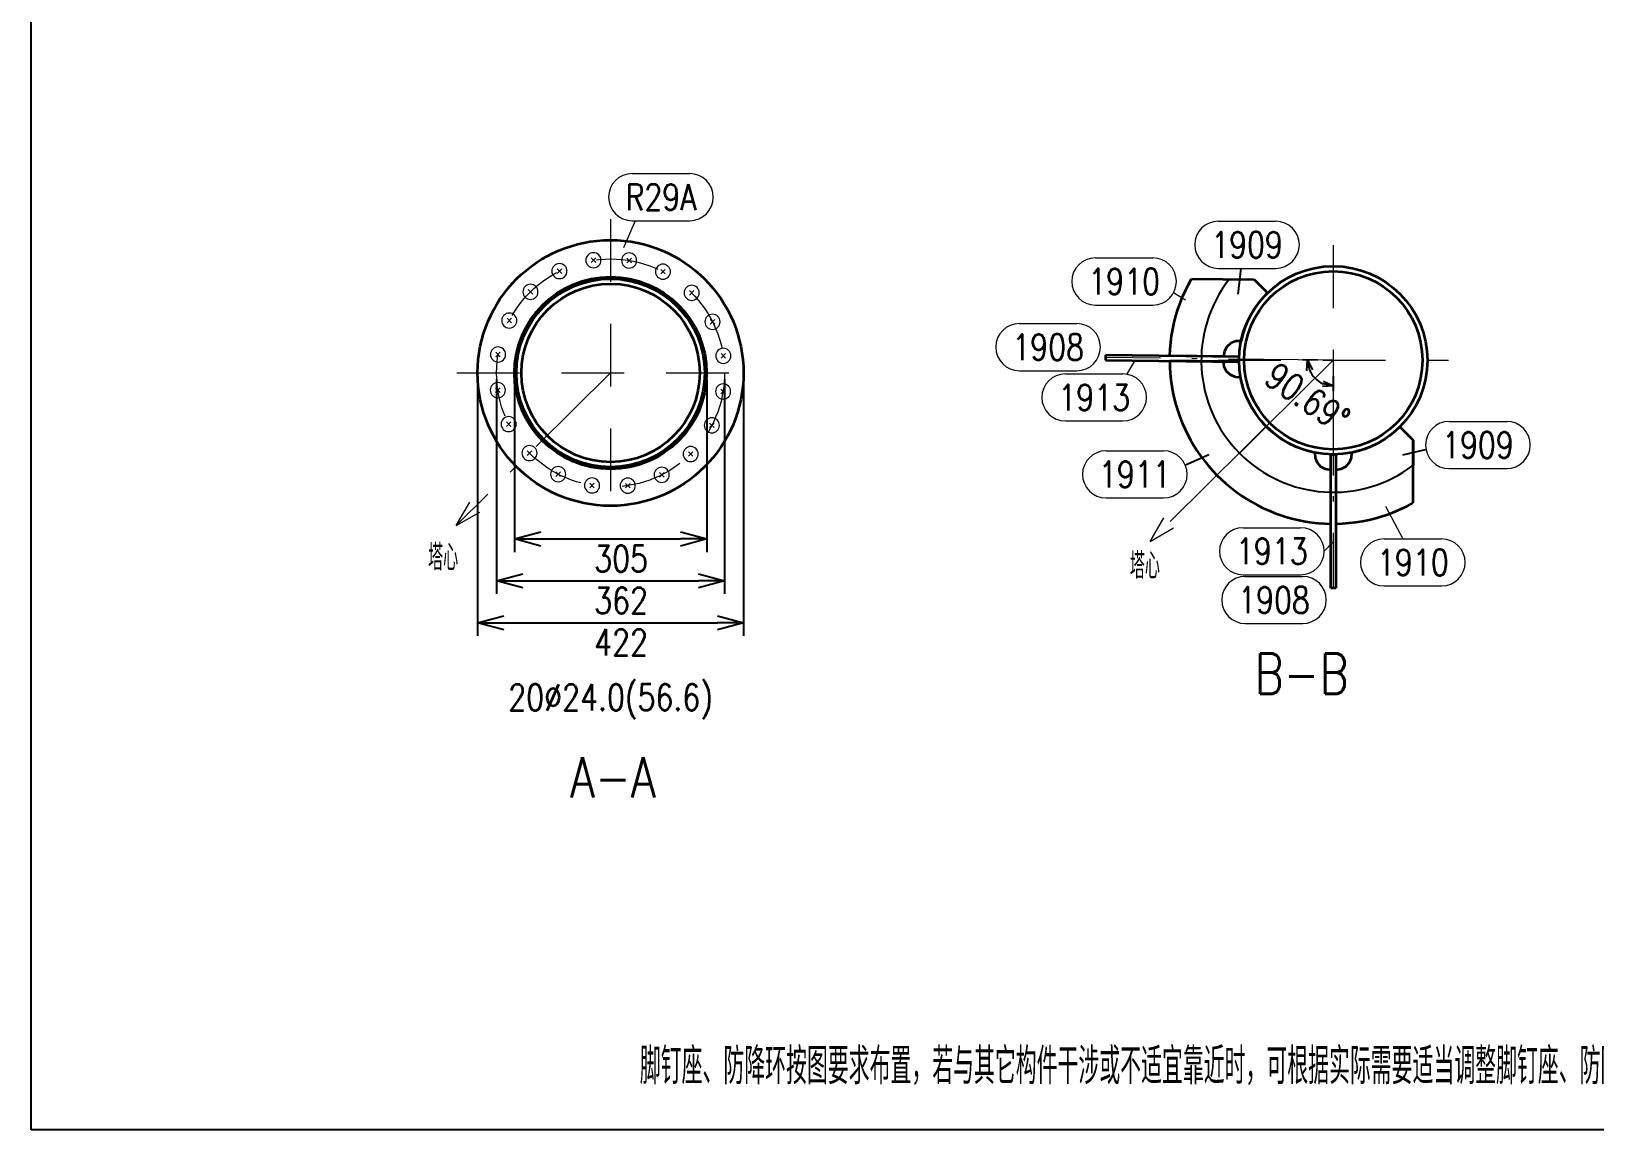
# Model space of a CAD drawing. Extents: x 154981 to 165753, y -86801 to -82885.
# Drawn here: x 156390.1 to 156539.5, y -84356.7 to -84251.7 of the extents above; entities that cross this region are included whole.
import ezdxf
from ezdxf.enums import TextEntityAlignment as Align

# ---------------------------------------------------------------- set-up
doc = ezdxf.new("R2010")
doc.units = 0
doc.header["$MEASUREMENT"] = 0
doc.linetypes.add('长一点画线', pattern=[16.5, 10, -3, 0.5, -3])
doc.linetypes.add('长虚线', pattern=[10, 6, -4])
doc.layers.get('0').update_dxf_attribs({"linetype": 'CONTINUOUS', "lineweight": 25})
doc.layers.get('Defpoints').update_dxf_attribs({"linetype": 'CONTINUOUS'})
doc.layers.add('4', color=7, linetype='CONTINUOUS', lineweight=25)
doc.layers.add('5', color=7, linetype='CONTINUOUS', lineweight=25)
doc.styles.add('DimFont', font='simplex.shx', dxfattribs={"width": 0.8, "bigfont": 'gbhzfs.shx'})
doc.styles.get("Standard").update_dxf_attribs({"font": 'simplex.shx', "width": 0.7, "height": 3, "bigfont": 'gbhzfs.shx'})
doc.dimstyles.new('DHDxfDimStyleOpen30', dxfattribs={"dimtxt": 2.5, "dimasz": 2.5, "dimexe": 1.25, "dimexo": 0.625, "dimtad": 2, "dimtxsty": 'DimFont', "dimblk": 'OPEN30', "dimblk1": 'OPEN30', "dimblk2": 'OPEN30', "dimcen": 2.5, "dimadec": 0, "dimazin": 0, "dimtfac": 1, "dimtmove": 0, "dimatfit": 3, "dimfxl": 0, "dimarcsym": 0})

# ---------------------------------------------------------------- blocks, each defined once
blk = doc.blocks.new('板孔默认')
at = {"layer": '5', "color": 7, "linetype": 'Continuous', "lineweight": 13}
for p, q in [((-0.3, -0.3), (0.3, 0.3)), ((0.3, -0.3), (-0.3, 0.3))]:
    blk.add_line(p, q, dxfattribs=at)
blk.add_circle((0, 0), 1, dxfattribs=at)
blk = doc.blocks.new('_OPEN30')
at = {"color": 0, "linetype": 'ByBlock', "lineweight": -2}
for p, q in [((-1, 0.268), (0, 0)), ((0, 0), (-1, -0.268)), ((0, 0), (-1, 0))]:
    blk.add_line(p, q, dxfattribs=at)
blk = doc.blocks.new('*D866')
at = {"layer": '5', "color": 134, "linetype": 'Continuous', "lineweight": -2}
for p, q in [((156432.76, -84284.95), (156432.76, -84309.45)), ((156458.17, -84284.95), (156458.17, -84309.45)), ((156435.26, -84308.2), (156455.67, -84308.2))]:
    blk.add_line(p, q, dxfattribs=at)
at = {"layer": 'Defpoints', "color": 0, "linetype": 'Continuous'}
for p in [(156432.76, -84284.33), (156458.17, -84284.33), (156458.17, -84308.2)]:
    blk.add_point(p, dxfattribs=at)
at = {"layer": '5', "color": 134, "linetype": 'Continuous', "lineweight": -2, "xscale": 2.5, "yscale": 2.5, "zscale": 2.5, "rotation": 180}
blk.add_blockref('_OPEN30', (156432.76, -84308.2), dxfattribs=at)
at = {"layer": '5', "color": 134, "linetype": 'Continuous', "lineweight": -2, "xscale": 2.5, "yscale": 2.5, "zscale": 2.5}
blk.add_blockref('_OPEN30', (156458.17, -84308.2), dxfattribs=at)
at = {"layer": '5', "color": 134, "linetype": 'Continuous', "lineweight": 18, "insert": (156446.47, -84310.08), "char_height": 2.5, "attachment_point": 5, "line_spacing_factor": 0.6, "style": 'DimFont'}
blk.add_mtext('422', dxfattribs=at)
blk = doc.blocks.new('*D865')
at = {"layer": '5', "color": 134, "linetype": 'Continuous', "lineweight": -2}
for p, q in [((156436.29, -84284.95), (156436.29, -84301.45)), ((156454.65, -84284.95), (156454.65, -84301.45)), ((156438.79, -84300.2), (156452.15, -84300.2))]:
    blk.add_line(p, q, dxfattribs=at)
at = {"layer": 'Defpoints', "color": 0, "linetype": 'Continuous'}
for p in [(156436.29, -84284.33), (156454.65, -84284.33), (156454.65, -84300.2)]:
    blk.add_point(p, dxfattribs=at)
at = {"layer": '5', "color": 134, "linetype": 'Continuous', "lineweight": -2, "xscale": 2.5, "yscale": 2.5, "zscale": 2.5, "rotation": 180}
blk.add_blockref('_OPEN30', (156436.29, -84300.2), dxfattribs=at)
at = {"layer": '5', "color": 134, "linetype": 'Continuous', "lineweight": -2, "xscale": 2.5, "yscale": 2.5, "zscale": 2.5}
blk.add_blockref('_OPEN30', (156454.65, -84300.2), dxfattribs=at)
at = {"layer": '5', "color": 134, "linetype": 'Continuous', "lineweight": 18, "insert": (156446.47, -84302.08), "char_height": 2.5, "attachment_point": 5, "line_spacing_factor": 0.6, "style": 'DimFont'}
blk.add_mtext('305', dxfattribs=at)
blk = doc.blocks.new('*D864')
at = {"layer": '5', "color": 134, "linetype": 'Continuous', "lineweight": -2}
for p, q in [((156434.57, -84284.95), (156434.57, -84305.45)), ((156456.36, -84284.95), (156456.36, -84305.45)), ((156437.07, -84304.2), (156453.86, -84304.2))]:
    blk.add_line(p, q, dxfattribs=at)
at = {"layer": 'Defpoints', "color": 0, "linetype": 'Continuous'}
for p in [(156434.57, -84284.33), (156456.36, -84284.33), (156456.36, -84304.2)]:
    blk.add_point(p, dxfattribs=at)
at = {"layer": '5', "color": 134, "linetype": 'Continuous', "lineweight": -2, "xscale": 2.5, "yscale": 2.5, "zscale": 2.5, "rotation": 180}
blk.add_blockref('_OPEN30', (156434.57, -84304.2), dxfattribs=at)
at = {"layer": '5', "color": 134, "linetype": 'Continuous', "lineweight": -2, "xscale": 2.5, "yscale": 2.5, "zscale": 2.5}
blk.add_blockref('_OPEN30', (156456.36, -84304.2), dxfattribs=at)
at = {"layer": '5', "color": 134, "linetype": 'Continuous', "lineweight": 18, "insert": (156446.47, -84306.08), "char_height": 2.5, "attachment_point": 5, "line_spacing_factor": 0.6, "style": 'DimFont'}
blk.add_mtext('362', dxfattribs=at)
blk = doc.blocks.new('*D867')
at = {"layer": '5', "color": 3, "linetype": 'Continuous', "lineweight": -2}
for p, q in [((156513.02, -84283.1), (156511.57, -84283.09)), ((156514.52, -84284.62), (156514.52, -84286.07))]:
    blk.add_line(p, q, dxfattribs=at)
blk.add_arc((156514.52, -84283.12), 2.45, 202.8486, 246.4664, dxfattribs=at)
at = {"layer": 'Defpoints', "color": 0, "linetype": 'Continuous'}
for p in [(156513.52, -84283.11), (156514.52, -84283.12), (156512.39, -84284.33), (156514.52, -84284.12)]:
    blk.add_point(p, dxfattribs=at)
at = {"layer": '5', "color": 3, "linetype": 'Continuous', "lineweight": -2}
for p, rotation in [((156512.07, -84283.09), 101.0817815036051), ((156514.52, -84285.57), 348.2332116329297)]:
    blk.add_blockref('_OPEN30', p, dxfattribs=dict(at, rotation=rotation))
at = {"layer": '5', "color": 6, "linetype": 'Continuous', "lineweight": 18, "insert": (156512.06, -84286.68), "char_height": 2.5, "attachment_point": 5, "rotation": 325.3465, "style": 'DimFont'}
blk.add_mtext('90.69%%d', dxfattribs=at)
blk = doc.blocks.new('CTDHK')
at = {"color": 0, "linetype": 'Continuous'}
for p, q in [((0, 0), (0, 210)), ((297, 0), (0, 0))]:
    blk.add_line(p, q, dxfattribs=at)

msp = doc.modelspace()

# ---------------------------------------------------------------- linework, layer by layer
at = {"color": 3, "linetype": 'Continuous'}
for p, q in [((156505.44367, -84276.81176), (156505.71416, -84274.32995)), ((156505.54796, -84291.9863), (156508.11728, -84289.44752)), ((156500.33501, -84293.14392), (156502.63693, -84292.13269)), ((156521.17971, -84292.1651), (156523.32974, -84291.64525))]:
    msp.add_line(p, q, dxfattribs=at)
msp.add_arc((156514.51917, -84283.12171), 12.61204, 142.0249294, 307.2900638, dxfattribs=at)
at = {"layer": '4', "color": 1, "linetype": 'Continuous', "lineweight": 18}
msp.add_lwpolyline([(156390.11666, -84146.66733), (156390.11666, -84356.66733), (156687.11666, -84356.66733), (156687.11666, -84146.66733)], close=True, dxfattribs=at)
at = {"layer": '5', "color": 3, "linetype": 'Continuous', "lineweight": 18}
for p, q in [((156447.52925, -84265.27278), (156453.02925, -84265.27278)), ((156446.72566, -84272.3419), (156447.84404, -84269.76281)), ((156447.52925, -84269.77278), (156453.02925, -84269.77278)), ((156503.52789, -84269.83004), (156509.02789, -84269.83004)), ((156491.78704, -84273.33632), (156497.28704, -84273.33632)), ((156503.52789, -84274.33004), (156509.02789, -84274.33004)), ((156491.78704, -84277.83632), (156497.28704, -84277.83632)), ((156500.40778, -84277.35874), (156499.24785, -84276.66426)), ((156484.52537, -84279.61227), (156490.02537, -84279.61227)), ((156495.57809, -84283.08326), (156494.76194, -84284.48945)), ((156484.52537, -84284.11227), (156490.02537, -84284.11227)), ((156488.9223, -84284.42065), (156494.4223, -84284.42065)), ((156488.9223, -84288.92065), (156494.4223, -84288.92065)), ((156525.59032, -84288.96691), (156531.09032, -84288.96691)), ((156492.80788, -84291.77387), (156498.30788, -84291.77387)), ((156525.59032, -84293.46691), (156531.09032, -84293.46691)), ((156492.80788, -84296.27387), (156498.30788, -84296.27387)), ((156519.51318, -84297.07439), (156521.14976, -84300.18938)), ((156505.89706, -84299.12058), (156511.39706, -84299.12058)), ((156519.37184, -84300.18938), (156524.87184, -84300.18938)), ((156514.48572, -84300.50761), (156513.64706, -84301.37058)), ((156505.89706, -84303.62058), (156511.39706, -84303.62058)), ((156506.10543, -84303.77714), (156511.60543, -84303.77714)), ((156519.37184, -84304.68938), (156524.87184, -84304.68938)), ((156506.10543, -84308.27714), (156511.60543, -84308.27714))]:
    msp.add_line(p, q, dxfattribs=at)
at = {"layer": '5', "color": 240, "linetype": '长虚线', "lineweight": 18}
for p, q in [((156445.46687, -84269.62676), (156445.46687, -84299.03145)), ((156514.51917, -84272.12171), (156514.51917, -84294.12171)), ((156503.51917, -84283.12171), (156525.51917, -84283.12171)), ((156430.76453, -84284.32911), (156460.16921, -84284.32911))]:
    msp.add_line(p, q, dxfattribs=at)
at = {"layer": '5', "color": 7, "linetype": 'Continuous', "lineweight": 35}
for p, q in [((156500.38788, -84276.46169), (156500.67495, -84275.88385)), ((156500.67495, -84275.88385), (156500.98563, -84275.31835)), ((156500.98563, -84275.31835), (156506.97006, -84275.3899)), ((156504.57737, -84275.36129), (156506.97006, -84275.3899)), ((156506.97006, -84275.3899), (156508.23175, -84276.68212)), ((156506.97006, -84275.3899), (156508.23175, -84276.68212)), ((156499.67307, -84278.25937), (156499.88651, -84277.65047)), ((156499.88651, -84277.65047), (156500.12492, -84277.0509)), ((156500.12492, -84277.0509), (156500.38788, -84276.46169)), ((156507.35196, -84277.67827), (156506.96961, -84278.22232)), ((156507.77344, -84277.16393), (156507.35196, -84277.67827)), ((156508.23175, -84276.68212), (156507.77344, -84277.16393)), ((156499.32248, -84279.50099), (156499.48495, -84278.87656)), ((156499.48495, -84278.87656), (156499.67307, -84278.25937)), ((156506.62847, -84278.79311), (156506.3304, -84279.38754)), ((156506.96961, -84278.22232), (156506.62847, -84278.79311)), ((156498.99148, -84281.40705), (156499.07553, -84280.76732)), ((156499.07553, -84280.76732), (156499.18593, -84280.13161)), ((156499.18593, -84280.13161), (156499.32248, -84279.50099)), ((156505.86976, -84280.63419), (156505.70971, -84281.27961)), ((156506.07704, -84280.00235), (156505.86976, -84280.63419)), ((156506.3304, -84279.38754), (156506.07704, -84280.00235)), ((156498.90295, -84282.69418), (156498.93392, -84282.0497)), ((156498.93392, -84282.0497), (156498.99148, -84281.40705)), ((156504.11122, -84282.25983), (156504.02101, -84282.75537)), ((156504.35989, -84281.82181), (156504.11122, -84282.25983)), ((156504.73916, -84281.49037), (156504.35989, -84281.82181)), ((156505.20655, -84281.30262), (156504.73916, -84281.49037)), ((156505.70971, -84281.27961), (156505.20655, -84281.30262)), ((156492.75372, -84282.62066), (156492.74796, -84283.10223)), ((156492.74796, -84283.10223), (156505.51694, -84283.2549)), ((156505.52269, -84282.77333), (156492.75372, -84282.62066)), ((156498.89719, -84283.17575), (156498.91104, -84283.78166)), ((156504.01525, -84283.23694), (156498.89719, -84283.17575)), ((156504.02101, -84282.75537), (156498.90295, -84282.69418)), ((156498.91104, -84283.78166), (156498.94839, -84284.38658)), ((156504.09359, -84283.7345), (156504.01525, -84283.23694)), ((156504.33172, -84284.17834), (156504.09359, -84283.7345)), ((156505.51694, -84283.2549), (156505.52269, -84282.77333)), ((156498.94839, -84284.38658), (156499.00917, -84284.98959)), ((156499.00917, -84284.98959), (156499.09329, -84285.58979)), ((156504.70295, -84284.51876), (156504.33172, -84284.17834)), ((156505.16572, -84284.71762), (156504.70295, -84284.51876)), ((156505.66818, -84284.75266), (156505.16572, -84284.71762)), ((156505.80451, -84285.36998), (156505.66818, -84284.75266)), ((156499.09329, -84285.58979), (156499.20063, -84286.18628)), ((156499.20063, -84286.18628), (156499.33103, -84286.77815)), ((156499.33103, -84286.77815), (156499.48429, -84287.36452)), ((156505.98384, -84285.97621), (156505.80451, -84285.36998)), ((156506.20529, -84286.56835), (156505.98384, -84285.97621)), ((156506.46776, -84287.14349), (156506.20529, -84286.56835)), ((156499.48429, -84287.36452), (156499.66017, -84287.94451)), ((156499.66017, -84287.94451), (156499.85843, -84288.51723)), ((156506.76995, -84287.69878), (156506.46776, -84287.14349)), ((156507.11038, -84288.23149), (156506.76995, -84287.69878)), ((156507.48737, -84288.73899), (156507.11038, -84288.23149)), ((156499.85843, -84288.51723), (156500.07874, -84289.08184)), ((156500.07874, -84289.08184), (156500.32079, -84289.63747)), ((156500.32079, -84289.63747), (156500.58421, -84290.1833)), ((156507.89906, -84289.21877), (156507.48737, -84288.73899)), ((156508.34341, -84289.66846), (156507.89906, -84289.21877)), ((156508.81823, -84290.08585), (156508.34341, -84289.66846)), ((156520.88313, -84289.48567), (156520.39588, -84289.93819)), ((156522.16018, -84290.76272), (156520.88313, -84289.48567)), ((156520.88313, -84289.48567), (156522.16018, -84290.76272)), ((156500.58421, -84290.1833), (156500.86861, -84290.7185)), ((156500.86861, -84290.7185), (156501.17355, -84291.24227)), ((156501.17355, -84291.24227), (156501.49857, -84291.75381)), ((156509.32118, -84290.46888), (156508.81823, -84290.08585)), ((156509.84978, -84290.81566), (156509.32118, -84290.46888)), ((156510.40142, -84291.12447), (156509.84978, -84290.81566)), ((156510.97338, -84291.3938), (156510.40142, -84291.12447)), ((156518.75312, -84291.0636), (156518.15518, -84291.35454)), ((156519.32796, -84290.72931), (156518.75312, -84291.0636)), ((156519.87654, -84290.35349), (156519.32796, -84290.72931)), ((156520.39588, -84289.93819), (156519.87654, -84290.35349)), ((156522.16018, -84296.74757), (156522.16018, -84290.76272)), ((156522.16018, -84290.76272), (156522.16018, -84293.15558)), ((156501.49857, -84291.75381), (156501.8432, -84292.25236)), ((156501.8432, -84292.25236), (156502.2069, -84292.73717)), ((156502.2069, -84292.73717), (156502.58913, -84293.20751)), ((156511.56284, -84291.6223), (156510.97338, -84291.3938)), ((156512.16688, -84291.80887), (156511.56284, -84291.6223)), ((156512.78253, -84291.95257), (156512.16688, -84291.80887)), ((156512.81155, -84292.45542), (156512.78253, -84291.95257)), ((156513.00487, -84292.92053), (156512.81155, -84292.45542)), ((156514.27837, -84304.8916), (156514.27837, -84292.12171)), ((156514.27837, -84292.12171), (156514.75998, -84292.12171)), ((156514.75998, -84292.12171), (156514.75998, -84304.8916)), ((156516.22679, -84292.45542), (156516.03348, -84292.92053)), ((156516.25582, -84291.95257), (156516.22679, -84292.45542)), ((156516.90311, -84291.80024), (156516.25582, -84291.95257)), ((156517.53738, -84291.60053), (156516.90311, -84291.80024)), ((156518.15518, -84291.35454), (156517.53738, -84291.60053)), ((156502.58913, -84293.20751), (156502.98932, -84293.66266)), ((156502.98932, -84293.66266), (156503.40686, -84294.10195)), ((156503.40686, -84294.10195), (156503.84113, -84294.52472)), ((156513.34082, -84293.29581), (156513.00487, -84292.92053)), ((156513.78179, -84293.53922), (156513.34082, -84293.29581)), ((156514.27837, -84293.62351), (156513.78179, -84293.53922)), ((156514.27837, -84298.74193), (156514.27837, -84293.62351)), ((156515.25656, -84293.53922), (156514.75998, -84293.62351)), ((156514.75998, -84293.62351), (156514.75998, -84298.74193)), ((156515.69752, -84293.29581), (156515.25656, -84293.53922)), ((156516.03348, -84292.92053), (156515.69752, -84293.29581)), ((156503.84113, -84294.52472), (156504.29147, -84294.93032)), ((156504.29147, -84294.93032), (156504.7572, -84295.31815)), ((156504.7572, -84295.31815), (156505.23763, -84295.68762)), ((156505.23763, -84295.68762), (156505.73202, -84296.03818)), ((156505.73202, -84296.03818), (156506.23964, -84296.3693)), ((156506.23964, -84296.3693), (156506.75973, -84296.68048)), ((156506.75973, -84296.68048), (156507.29149, -84296.97125)), ((156507.29149, -84296.97125), (156507.83413, -84297.24118)), ((156507.83413, -84297.24118), (156508.38683, -84297.48985)), ((156521.00977, -84297.33161), (156521.59101, -84297.05148)), ((156521.59101, -84297.05148), (156522.16018, -84296.74757)), ((156508.38683, -84297.48985), (156508.94876, -84297.71691)), ((156508.94876, -84297.71691), (156509.51908, -84297.92199)), ((156509.51908, -84297.92199), (156510.09692, -84298.1048)), ((156510.09692, -84298.1048), (156510.68141, -84298.26505)), ((156510.68141, -84298.26505), (156511.27169, -84298.40252)), ((156511.27169, -84298.40252), (156511.86685, -84298.51698)), ((156511.86685, -84298.51698), (156512.466, -84298.60827)), ((156512.466, -84298.60827), (156513.06824, -84298.67626)), ((156513.06824, -84298.67626), (156513.67267, -84298.72083)), ((156513.67267, -84298.72083), (156514.27837, -84298.74193)), ((156514.75998, -84298.74193), (156515.40478, -84298.71866)), ((156515.40478, -84298.71866), (156516.04808, -84298.66879)), ((156516.04808, -84298.66879), (156516.68876, -84298.59239)), ((156516.68876, -84298.59239), (156517.32575, -84298.48961)), ((156517.32575, -84298.48961), (156517.95795, -84298.36061)), ((156517.95795, -84298.36061), (156518.58428, -84298.20561)), ((156518.58428, -84298.20561), (156519.20368, -84298.02488)), ((156519.20368, -84298.02488), (156519.81509, -84297.81873)), ((156519.81509, -84297.81873), (156520.41746, -84297.58751)), ((156520.41746, -84297.58751), (156521.00977, -84297.33161)), ((156514.75998, -84304.8916), (156514.27837, -84304.8916))]:
    msp.add_line(p, q, dxfattribs=at)
at = {"layer": '5', "color": 240, "linetype": '长一点画线', "lineweight": 18}
for q in [(156492.75084, -84282.86144), (156514.51917, -84304.8916)]:
    msp.add_line((156514.51917, -84283.12171), q, dxfattribs=at)
at = {"layer": '5', "color": 7, "linetype": '长一点画线', "lineweight": 18}
for p, q in [((156514.51917, -84283.12171), (156507.82771, -84289.73365)), ((156445.46687, -84284.32911), (156430.71844, -84298.90226)), ((156506.04428, -84291.49588), (156497.00851, -84300.42427)), ((156430.71844, -84298.90226), (156432.02591, -84296.66859)), ((156430.71844, -84298.90226), (156432.02591, -84296.66859)), ((156430.71844, -84298.90226), (156432.96758, -84297.62158)), ((156430.71844, -84298.90226), (156432.96758, -84297.62158)), ((156497.00851, -84300.42427), (156498.31598, -84298.1906)), ((156497.00851, -84300.42427), (156498.31598, -84298.1906)), ((156497.00851, -84300.42427), (156499.25764, -84299.14359)), ((156497.00851, -84300.42427), (156499.25764, -84299.14359))]:
    msp.add_line(p, q, dxfattribs=at)
at = {"layer": '5', "color": 7, "linetype": 'Continuous', "lineweight": 35}
for centre, radius in [((156445.46687, -84284.32911), 12.70234), ((156514.51917, -84283.12171), 9), ((156514.51917, -84283.12171), 9), ((156514.51917, -84283.12171), 8.51839), ((156514.51917, -84283.12171), 8.51839), ((156445.46687, -84284.32911), 9.1806), ((156445.46687, -84284.32911), 9), ((156445.46687, -84284.32911), 9), ((156445.46687, -84284.32911), 8.51839), ((156445.46687, -84284.32911), 8.51839)]:
    msp.add_circle(centre, radius, dxfattribs=at)
at = {"layer": '5', "color": 240, "linetype": '长虚线', "lineweight": 18}
msp.add_circle((156445.46687, -84284.32911), 10.89632, dxfattribs=at)
at = {"layer": '5', "color": 3, "linetype": 'Continuous', "lineweight": 18}
for centre, start, end in [((156447.52925, -84267.52278), 90, 270), ((156453.02925, -84267.52278), 270, 90), ((156503.52789, -84272.08004), 90, 270), ((156509.02789, -84272.08004), 270, 90), ((156491.78704, -84275.58632), 90, 270), ((156497.28704, -84275.58632), 270, 90), ((156484.52537, -84281.86227), 90, 270), ((156490.02537, -84281.86227), 270, 90), ((156488.9223, -84286.67065), 90, 270), ((156494.4223, -84286.67065), 270, 90), ((156525.59032, -84291.21691), 90, 270), ((156531.09032, -84291.21691), 270, 90), ((156492.80788, -84294.02387), 90, 270), ((156498.30788, -84294.02387), 270, 90), ((156505.89706, -84301.37058), 90, 270), ((156511.39706, -84301.37058), 270, 90), ((156519.37184, -84302.43938), 90, 270), ((156524.87184, -84302.43938), 270, 90), ((156506.10543, -84306.02714), 90, 270), ((156511.60543, -84306.02714), 270, 90)]:
    msp.add_arc(centre, 2.25, start, end, dxfattribs=at)

# ---------------------------------------------------------------- block references
at = {"color": 2, "linetype": 'Continuous'}
msp.add_blockref('CTDHK', (156390.11666, -84356.66733), dxfattribs=at)
at = {"layer": '5', "color": 7, "linetype": 'Continuous', "lineweight": 35, "xscale": -0.7220000000088476, "yscale": 0.7219999999942956, "zscale": 0.722, "rotation": 180}
for p in [(156443.82668, -84273.55694), (156447.23574, -84273.57732), (156440.57817, -84274.59102), (156450.47165, -84274.65016), (156437.80821, -84276.57832), (156453.21766, -84276.67044), (156435.78792, -84279.32433), (156455.20496, -84279.4404), (156434.71509, -84282.56024), (156456.23904, -84282.68891), (156434.69471, -84285.9693), (156456.21866, -84286.09797), (156435.72878, -84289.21781), (156455.14582, -84289.33388), (156437.71609, -84291.98777), (156453.12554, -84292.07989), (156440.4621, -84294.00805), (156450.35558, -84294.0672), (156443.69801, -84295.08089), (156447.10707, -84295.10127)]:
    msp.add_blockref('板孔默认', p, dxfattribs=at)

# ---------------------------------------------------------------- texts
at = {"layer": '5', "color": 6, "linetype": 'Continuous', "lineweight": 18, "width": 0.8}
for s, p in [('R29A', (156450.27925, -84267.52278)), ('1909', (156506.27789, -84272.08004)), ('1910', (156494.53704, -84275.58632)), ('1908', (156487.27537, -84281.86227)), ('1913', (156491.6723, -84286.67065)), ('1909', (156528.34032, -84291.21691)), ('1911', (156495.55788, -84294.02387)), ('1913', (156508.64706, -84301.37058)), ('1910', (156522.12184, -84302.43938)), ('1908', (156508.85543, -84306.02714))]:
    msp.add_text(s, height=2.5, dxfattribs=at).set_placement(p, align=Align.MIDDLE_CENTER)
at = {"layer": '5', "color": 7, "linetype": 'Continuous', "lineweight": 18, "width": 0.8}
for s, p in [('塔心', (156429.46687, -84301.96068)), ('塔心', (156496.51917, -84302.75329)), ('20%%c24.0(56.6)', (156445.46687, -84315.32911))]:
    msp.add_text(s, height=2.5, dxfattribs=at).set_placement(p, align=Align.MIDDLE_CENTER)
at = {"layer": '5', "color": 2, "linetype": 'Continuous', "lineweight": 18, "width": 0.8}
for s, height, p in [('B-B', 3.84912, (156511.48932, -84311.13749)), ('A-A', 3.84912, (156445.69104, -84321.06372)), ('脚钉座、防降环按图要求布置，若与其它构件干涉或不适宜靠近时，可根据实际需要适当调整脚钉座、防降环的位置或数量。', 3.464208, (156503.13801, -84348.85026))]:
    msp.add_text(s, height=height, dxfattribs=at).set_placement(p, align=Align.TOP_CENTER)

# ---------------------------------------------------------------- dimensions: what is measured, and where the dimension line sits
at = {"layer": '5', "color": 3, "linetype": 'Continuous', "lineweight": 18}
dim = msp.add_angular_dim_3p(base=(156512.38611, -84284.33067), center=(156514.51917, -84283.12171), p1=(156513.51924, -84283.10976), p2=(156514.51917, -84284.12171), text='90.69%%d', dimstyle='DHDxfDimStyleOpen30', override={"dimasz": 1, "dimexe": 0.5, "dimexo": 0.5, "dimclrd": 3, "dimclre": 3, "dimclrt": 6}, dxfattribs=at)
dim.commit()
dim.dimension.update_dxf_attribs({"geometry": '*D867', "text_midpoint": (156513.12503, -84285.13861), "dimtype": 165})
at = {"layer": '5', "color": 134, "linetype": 'Continuous', "lineweight": 18}
for base, p1, p2, text, picture, middle in [((156458.16921, -84308.20411), (156432.76453, -84284.32911), (156458.16921, -84284.32911), '422', '*D866', (156446.46687, -84308.20411)), ((156456.36319, -84304.20411), (156434.57055, -84284.32911), (156456.36319, -84284.32911), '362', '*D864', (156446.46687, -84304.20411)), ((156454.64748, -84300.20411), (156436.28627, -84284.32911), (156454.64748, -84284.32911), '305', '*D865', (156446.46687, -84300.20411))]:
    dim = msp.add_linear_dim(base=base, p1=p1, p2=p2, angle=0, text=text, dimstyle='DHDxfDimStyleOpen30', override={"dimtxt": 2.5, "dimclrd": 134, "dimclre": 134, "dimclrt": 134}, dxfattribs=at)
    dim.commit()
    dim.dimension.update_dxf_attribs({"geometry": picture, "text_midpoint": middle, "dimtype": 161})

doc.saveas('drawing.dxf')
